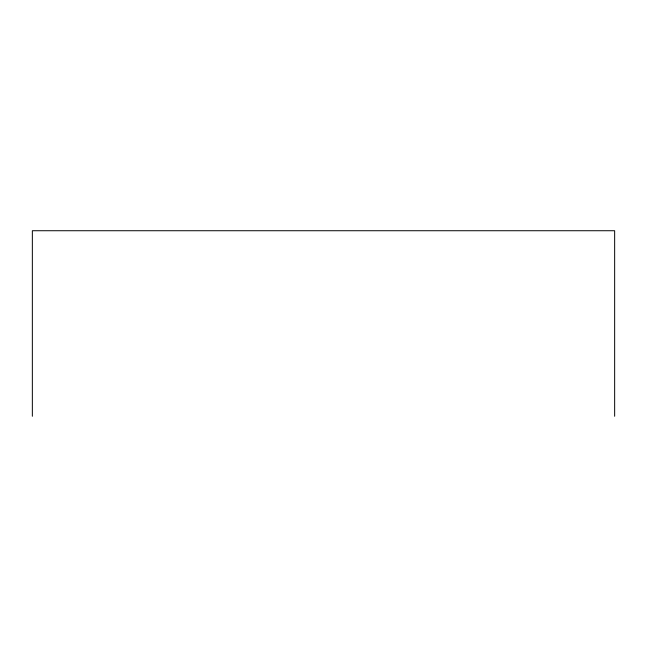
<?xml version="1.0" encoding="UTF-8"?>
<svg xmlns="http://www.w3.org/2000/svg" width="647" height="647" viewBox="0 0 647 647"><rect width="100%" height="100%" fill="white"/><g stroke="black" fill="none" stroke-linecap="round" stroke-linejoin="round"><path stroke-width="0.97" d="M614.65 416.272L614.65 230.728L32.35 230.728L32.35 416.272"/></g></svg>
